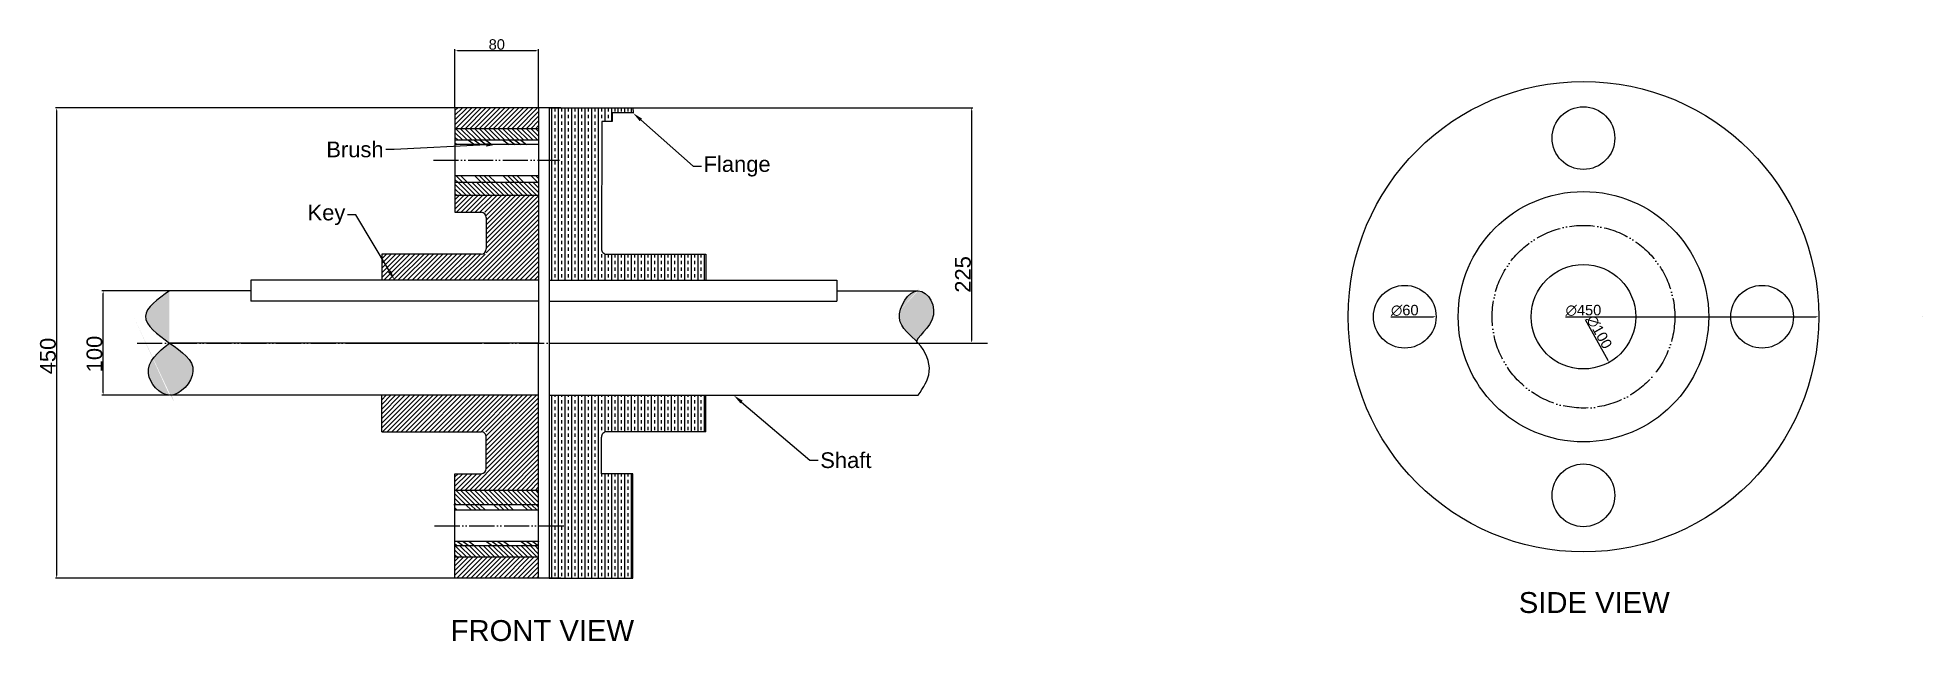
# Model space of a CAD drawing. Header units: millimetres. Extents: x 3026 to 4828, y 1741 to 2319.
import ezdxf
from ezdxf import colors
from ezdxf.entities.mleader import LeaderData, LeaderLine
from ezdxf.math import Vec2, Vec3

# ---------------------------------------------------------------- set-up
doc = ezdxf.new("R2010")
doc.units = ezdxf.units.MM
doc.linetypes.add('ACAD_ISO05W100', pattern=[33, 24, -3, 0, -3, 0, -3])
doc.styles.get("Standard").update_dxf_attribs({"font": 'arial.ttf', "height": 15})
doc.dimstyles.new('ISO-25', dxfattribs={"dimtxt": 10, "dimasz": 2.5, "dimexe": 1.25, "dimexo": 0.625, "dimtad": 1, "dimdec": 0, "dimtxsty": 'Standard', "dimcen": 2.5, "dimadec": 0, "dimazin": 0, "dimtfac": 1, "dimtdec": 0, "dimtmove": 0, "dimatfit": 3, "dimfxl": 1, "dimarcsym": 0})
pattern_1 = [(135, (0, 0), (-2.245064030267288, -2.245064030267288), [])]
pattern_2 = [(90, (0, 0), (-6.35, 3.888253587292846e-16), []), (90, (-3.175, 1.944126793646423e-16), (-6.35, 3.888253587292846e-16), [3.175, -3.175])]

# ---------------------------------------------------------------- blocks, each defined once
blk = doc.blocks.new('*D7')
at = {"color": 0, "lineweight": -2, "transparency": 16777216}
for p, q in [((3515.806997437237, 2251.455590209708), (3920.57110083461, 2251.455590209708)), ((3919.32110083461, 2028.955590209708), (3919.32110083461, 2248.955590209708)), ((3515.806997437237, 2026.455590209708), (3920.57110083461, 2026.455590209708))]:
    blk.add_line(p, q, dxfattribs=at)
at = {"color": 0, "transparency": 16777216}
for points in [[(3918.904434167944, 2248.955590209708), (3919.737767501277, 2248.955590209708), (3919.32110083461, 2251.455590209708)], [(3918.904434167944, 2028.955590209708), (3919.737767501277, 2028.955590209708), (3919.32110083461, 2026.455590209708)]]:
    blk.add_solid(points, dxfattribs=at)
at = {"layer": 'Defpoints', "color": 0, "transparency": 16777216}
for p in [(3515.181997437237, 2251.455590209708), (3919.32110083461, 2251.455590209708), (3515.181997437237, 2026.455590209708)]:
    blk.add_point(p, dxfattribs=at)
at = {"color": 0, "transparency": 16777216, "insert": (3911.037506018784, 2092.04786508284), "char_height": 15, "attachment_point": 5, "rotation": 90}
blk.add_mtext('225', dxfattribs=at)
blk = doc.blocks.new('*D8')
at = {"color": 0, "lineweight": -2, "transparency": 16777216}
for p, q in [((3526.453580953199, 2251.455590209708), (3043.017223986193, 2251.455590209708)), ((3044.267223986193, 2248.955590209708), (3044.267223986193, 1803.955590209708)), ((3526.453580953199, 1801.455590209708), (3043.017223986193, 1801.455590209708))]:
    blk.add_line(p, q, dxfattribs=at)
at = {"color": 0, "transparency": 16777216}
for points in [[(3043.850557319527, 2248.955590209708), (3044.68389065286, 2248.955590209708), (3044.267223986193, 2251.455590209708)], [(3043.850557319527, 1803.955590209708), (3044.68389065286, 1803.955590209708), (3044.267223986193, 1801.455590209708)]]:
    blk.add_solid(points, dxfattribs=at)
at = {"layer": 'Defpoints', "color": 0, "transparency": 16777216}
for p in [(3527.078580953199, 2251.455590209708), (3044.267223986193, 1801.455590209708), (3527.078580953199, 1801.455590209708)]:
    blk.add_point(p, dxfattribs=at)
at = {"color": 0, "transparency": 16777216, "insert": (3035.983629170368, 2013.986343275839), "char_height": 15, "attachment_point": 5, "rotation": 90}
blk.add_mtext('450', dxfattribs=at)
blk = doc.blocks.new('*D9')
at = {"color": 0, "lineweight": -2, "transparency": 16777216}
for p, q in [((3425.181997437236, 2252.080590209708), (3425.181997437236, 2307.462686621768)), ((3505.181997437236, 2252.080590209707), (3505.181997437236, 2307.462686621768)), ((3427.681997437236, 2306.212686621768), (3502.681997437236, 2306.212686621768))]:
    blk.add_line(p, q, dxfattribs=at)
at = {"color": 0, "transparency": 16777216}
for points in [[(3427.681997437236, 2306.629353288434), (3427.681997437236, 2305.796019955101), (3425.181997437236, 2306.212686621768)], [(3502.681997437236, 2306.629353288434), (3502.681997437236, 2305.796019955101), (3505.181997437236, 2306.212686621768)]]:
    blk.add_solid(points, dxfattribs=at)
at = {"layer": 'Defpoints', "color": 0, "transparency": 16777216}
for p in [(3505.181997437236, 2306.212686621768), (3425.181997437236, 2251.455590209708), (3505.181997437236, 2251.455590209707)]:
    blk.add_point(p, dxfattribs=at)
at = {"color": 0, "transparency": 16777216, "insert": (3465.181997437236, 2311.943416498985), "char_height": 10, "attachment_point": 5}
blk.add_mtext('80', dxfattribs=at)
blk = doc.blocks.new('*D10')
at = {"color": 0, "lineweight": -2, "transparency": 16777216}
for p, q in [((3151.557316985113, 2076.455590209708), (3087.519165180754, 2076.455590209708)), ((3088.769165180754, 1978.955590209708), (3088.769165180754, 2073.955590209708)), ((3151.557316985113, 1976.455590209708), (3087.519165180754, 1976.455590209708))]:
    blk.add_line(p, q, dxfattribs=at)
at = {"color": 0, "transparency": 16777216}
for points in [[(3088.352498514087, 2073.955590209708), (3089.18583184742, 2073.955590209708), (3088.769165180754, 2076.455590209708)], [(3088.352498514087, 1978.955590209708), (3089.18583184742, 1978.955590209708), (3088.769165180754, 1976.455590209708)]]:
    blk.add_solid(points, dxfattribs=at)
at = {"layer": 'Defpoints', "color": 0, "transparency": 16777216}
for p in [(3088.769165180754, 2076.455590209708), (3152.182316985113, 2076.455590209708), (3152.182316985113, 1976.455590209708)]:
    blk.add_point(p, dxfattribs=at)
at = {"color": 0, "transparency": 16777216, "insert": (3080.485570364928, 2015.896245052817), "char_height": 15, "attachment_point": 5, "rotation": 90}
blk.add_mtext('100', dxfattribs=at)
blk = doc.blocks.new('*D14')
at = {"color": 0, "lineweight": -2, "transparency": 16777216}
blk.add_line((4487.272688346551, 2051.602670038527), (4726.867674703986, 2051.602670038527), dxfattribs=at)
at = {"color": 0, "transparency": 16777216}
blk.add_solid([(4726.867674703986, 2052.019336705194), (4726.867674703986, 2051.186003371861), (4729.367674703986, 2051.602670038527)], dxfattribs=at)
at = {"layer": 'Defpoints', "color": 0, "transparency": 16777216}
for p in [(4279.367674703986, 2051.602670038527), (4729.367674703986, 2051.602670038527)]:
    blk.add_point(p, dxfattribs=at)
at = {"color": 0, "transparency": 16777216, "insert": (4504.367674703986, 2057.613072494189), "char_height": 10, "attachment_point": 5}
blk.add_mtext('∅450', dxfattribs=at)
blk = doc.blocks.new('*D15')
at = {"color": 0, "lineweight": -2, "transparency": 16777216}
blk.add_line((4505.856704785553, 2048.940394935457), (4527.554472541666, 2010.146399028769), dxfattribs=at)
at = {"color": 0, "transparency": 16777216}
blk.add_solid([(4527.918124041752, 2010.349791992258), (4527.19082104158, 2009.943006065281), (4528.774830322596, 2007.964490028256)], dxfattribs=at)
at = {"layer": 'Defpoints', "color": 0, "transparency": 16777216}
for p in [(4479.960519085373, 2095.240850048799), (4528.774830322596, 2007.964490028256)]:
    blk.add_point(p, dxfattribs=at)
at = {"color": 0, "transparency": 16777216, "insert": (4519.447165117919, 2036.954449657995), "char_height": 10, "attachment_point": 5, "rotation": 299.21860664154593}
blk.add_mtext('∅100', dxfattribs=at)
blk = doc.blocks.new('*D17')
at = {"color": 0, "lineweight": -2, "transparency": 16777216}
blk.add_line((4320.297408673973, 2051.602670038527), (4361.007674703987, 2051.602670038527), dxfattribs=at)
at = {"color": 0, "transparency": 16777216}
blk.add_solid([(4361.007674703987, 2052.019336705194), (4361.007674703987, 2051.186003371861), (4363.507674703987, 2051.602670038527)], dxfattribs=at)
at = {"layer": 'Defpoints', "color": 0, "transparency": 16777216}
for p in [(4303.507674703987, 2051.602670038527), (4363.507674703987, 2051.602670038527)]:
    blk.add_point(p, dxfattribs=at)
at = {"color": 0, "transparency": 16777216, "insert": (4333.507674703987, 2057.613072494189), "char_height": 10, "attachment_point": 5}
blk.add_mtext('∅60', dxfattribs=at)

msp = doc.modelspace()

# ---------------------------------------------------------------- hatches: boundary and pattern name
h = msp.add_hatch()
h.set_pattern_fill('ANSI31', color=256)
h.set_pattern_definition([(45, (0, 0), (-2.245064030267288, 2.245064030267288), [])])
h.paths.add_polyline_path([(3505.181997437236, 1976.455590209707), (3355.181997437236, 1976.455590209707), (3355.181997437236, 1941.455590209707), (3455.181997437236, 1941.455590209707), (3455.181997437236, 1901.455590209707), (3425.181997437236, 1901.455590209707), (3425.181997437236, 1885.455590209707), (3505.181997437236, 1885.455590209707)])
h.paths.add_polyline_path([(3505.181997437236, 1821.455590209707), (3425.181997437236, 1821.455590209707), (3425.181997437236, 1801.455590209707), (3505.181997437236, 1801.455590209707)])
h.paths.add_polyline_path([(3505.181997437236, 2167.455590209707), (3425.181997437236, 2167.455590209707), (3425.181997437236, 2151.455590209707), (3455.181997437236, 2151.455590209707), (3455.181997437236, 2111.455590209707), (3355.181997437236, 2111.455590209707), (3355.181997437236, 2086.455590209707), (3505.181997437236, 2086.455590209707)])
h.paths.add_polyline_path([(3505.181997437236, 2251.455590209707), (3425.181997437236, 2251.455590209707), (3425.181997437236, 2231.455590209707), (3505.181997437236, 2231.455590209707)])
h = msp.add_hatch()
h.set_pattern_fill('TRANS', color=256, angle=90)
h.set_pattern_definition(pattern_2)
h.paths.add_polyline_path([(3565.479088562411, 2238.464424327537), (3575.479088562411, 2238.464424327537), (3575.479088562411, 2246.464424327537), (3595.479088562411, 2246.464424327537), (3595.181997437236, 2251.455590209707), (3515.181997437236, 2251.455590209707), (3515.181997437236, 2086.455590209707), (3665.181997437235, 2086.455590209707), (3665.181997437235, 2111.455590209707), (3565.181997437236, 2111.455590209707)])
h.paths.add_polyline_path([(3595.181997437236, 1901.455590209707), (3565.181997437236, 1901.455590209707), (3565.181997437236, 1941.455590209707), (3515.181997437236, 1941.455590209707), (3515.181997437236, 1801.455590209707), (3595.181997437236, 1801.455590209707)])
h = msp.add_hatch()
h.set_pattern_fill('ANSI31', color=256, angle=90)
h.set_pattern_definition(pattern_1)
h.paths.add_polyline_path([(3505.181997437236, 2231.455590209707), (3425.181997437236, 2231.455590209707), (3425.181997437236, 2220.455590209707), (3505.181997437236, 2220.455590209707)])
h.paths.add_polyline_path([(3505.181997437236, 2179.98063950508), (3425.181997437236, 2179.98063950508), (3425.181997437236, 2167.455590209707), (3505.181997437236, 2167.455590209707)])
h.paths.add_polyline_path([(3505.181997437236, 1832.455590209707), (3425.181997437236, 1832.455590209708), (3425.181997437236, 1821.455590209707), (3505.181997437236, 1821.455590209707)])
h = msp.add_hatch()
h.set_pattern_fill('ANSI34', color=256, angle=100)
h.set_pattern_definition([(145, (0, 0), (-10.92663111248743, -15.60484644370529), []), (145, (-0.7797028919876139, 4.421914836032706), (-10.92663111248743, -15.60484644370529), []), (145, (-1.559405783975228, 8.843829672065413), (-10.92663111248743, -15.60484644370529), []), (145, (-2.339110412444618, 13.26575435617565), (-10.92663111248743, -15.60484644370529), [])])
h.paths.add_polyline_path([(3505.181997437236, 2220.455590209707), (3425.181997437236, 2220.455590209707), (3425.181997437236, 2216.455590209707), (3505.181997437236, 2216.455590209707)])
h.paths.add_polyline_path([(3505.181997437236, 1836.455590209707), (3425.181997437236, 1836.455590209708), (3425.181997437236, 1832.455590209708), (3505.181997437236, 1832.455590209707)])
h = msp.add_hatch()
h.set_pattern_fill('ANSI34', color=256, angle=90)
h.set_pattern_definition([(135, (0, 0), (-13.47038418160373, -13.47038418160373), []), (135, (2.749411666127753e-16, 4.490130000000001), (-13.47038418160373, -13.47038418160373), []), (135, (5.498823332255506e-16, 8.980260000000001), (-13.47038418160373, -13.47038418160373), []), (135, (8.248241121617253e-16, 13.4704), (-13.47038418160373, -13.47038418160373), [])])
h.paths.add_polyline_path([(3505.181997437236, 1871.798584438536), (3425.181997437236, 1871.798584438537), (3425.181997437236, 1866.455590209707), (3505.181997437236, 1866.455590209707)])
h.paths.add_polyline_path([(3505.181997437236, 2186.455590209707), (3425.181997437236, 2186.455590209707), (3425.181997437236, 2179.98063950508), (3505.181997437236, 2179.98063950508)])
h = msp.add_hatch()
h.set_pattern_fill('ANSI36', color=256, angle=90)
h.set_pattern_definition([(135, (0, 0), (-6.173926083235044, 1.683798022700467), [7.9375, -1.5875, 0, -1.5875])])
edge = h.paths.add_edge_path()
edge.add_spline(control_points=[(3152.182316985111, 1976.455590209707), (3162.820063771582, 1976.156897634781), (3185.980832351634, 2003.432961397631), (3152.696543603364, 2025.539507158392), (3117.704321848897, 2052.095868094151), (3140.781325044273, 2068.400452594446), (3152.182316985111, 2076.455590209707)], knot_values=[0, 1.989519660128281e-13, 1.989519660128281e-13, 1.989519660128281e-13, 31.98116974866201, 67.26020741223797, 101.6037976215762, 135.1384514224547, 135.1384514224547, 135.1384514224547, 135.1384514224547], degree=3, periodic=0)
edge.add_line((3152.183011882774, 2026.455590209707), (3152.182316985112, 2026.455590209707))
edge.add_spline(control_points=[(3152.182316985112, 2026.455590209707), (3141.400926666483, 2017.657760981311), (3121.762188277403, 2001.632159319371), (3142.513515652267, 1976.727076194899), (3152.182316985111, 1976.455590209707)], knot_values=[135.1384514224545, 135.1384514224545, 135.1384514224545, 135.1384514224545, 170.5209412335977, 199.5890872328135, 199.5890872328137, 199.5890872328137, 199.5890872328137], degree=3, periodic=0)
edge = h.paths.add_edge_path()
edge.add_spline(control_points=[(3866.603318711384, 2028.144715031047), (3867.112443182896, 2031.628946790046), (3893.199219421112, 2051.6082282261), (3877.47080004517, 2076.427697272237), (3868.181677889198, 2076.455590209707)], knot_values=[115.7907693692504, 115.7907693692504, 115.7907693692504, 115.7907693692504, 136.2968751691791, 167.3483527779667, 167.3483527782361, 167.3483527782361, 167.3483527782361], degree=3, periodic=0)
edge.add_spline(control_points=[(3868.181677889118, 2076.455590209708), (3858.673311403599, 2076.484141483567), (3841.272921722598, 2047.338794531738), (3859.647978032809, 2035.305963312172), (3866.60331871138, 2028.144715031046)], knot_values=[56.42404014944772, 56.42404014971717, 56.42404014971717, 56.42404014971717, 88.20840298469619, 115.7907693695199, 115.7907693695199, 115.7907693695199, 115.7907693695199], degree=3, periodic=0)
h = msp.add_hatch()
h.set_pattern_fill('TRANS', color=256, angle=90)
h.set_pattern_definition(pattern_2)
h.paths.add_polyline_path([(3665.181997437235, 1976.455590209707), (3515.181997437236, 1976.455590209707), (3515.181997437236, 1941.455590209707), (3665.181997437235, 1941.455590209707)])
h = msp.add_hatch()
h.set_pattern_fill('ANSI31', color=256, angle=90)
h.set_pattern_definition(pattern_1)
h.paths.add_polyline_path([(3505.181997437236, 1885.455590209707), (3425.181997437236, 1885.455590209707), (3425.181997437236, 1871.798584438537), (3505.181997437236, 1871.798584438536)])

# ---------------------------------------------------------------- linework, layer by layer
for p, q in [((3505.181997437236, 2251.455590209707), (3425.181997437236, 2251.455590209707)), ((3425.181997437236, 2251.455590209707), (3425.181997437236, 2151.455590209707)), ((3505.181997437236, 2251.455590209707), (3505.181997437236, 2026.455590209707)), ((3515.181997437236, 2251.455590209707), (3515.181997437236, 2026.455590209707)), ((3515.181997437236, 2251.455590209707), (3595.181997437236, 2251.455590209707)), ((3565.479088562411, 2238.464424327537), (3565.193720482421, 2116.46728586515)), ((3575.479088562411, 2238.464424327537), (3565.479088562411, 2238.464424327537)), ((3595.479088562411, 2246.464424327537), (3575.479088562411, 2246.464424327537)), ((3575.479088562411, 2246.464424327537), (3575.479088562411, 2238.464424327537)), ((3595.181997437236, 2251.455590209707), (3595.479088562411, 2246.464424327537)), ((3505.181997437236, 2231.455590209707), (3425.181997437236, 2231.455590209707)), ((3505.181997437236, 2220.455590209707), (3425.181997437236, 2220.455590209707)), ((3505.181997437236, 2216.455590209707), (3425.181997437236, 2216.455590209707)), ((3505.181997437236, 2186.455590209707), (3425.181997437236, 2186.455590209707)), ((3505.181997437236, 2186.455590209707), (3425.181997437236, 2186.455590209707)), ((3505.181997437236, 2186.455590209707), (3425.181997437236, 2186.455590209707)), ((3505.181997437236, 2186.455590209707), (3425.181997437236, 2186.455590209707)), ((3505.181997437236, 2186.455590209707), (3425.181997437236, 2186.455590209707)), ((3505.181997437236, 2167.455590209707), (3425.181997437236, 2167.455590209707)), ((3505.190626943229, 2179.98063950508), (3425.190626943229, 2179.98063950508)), ((3425.181997437236, 2151.455590209707), (3450.181997437236, 2151.455590209707)), ((3455.181997437236, 2146.455590209707), (3455.181997437236, 2116.455590209707)), ((3450.181997437236, 2111.455590209707), (3355.181997437236, 2111.455590209707)), ((3355.181997437236, 2111.455590209708), (3355.181997437236, 2086.455590209707)), ((3570.193706803567, 2111.455590209707), (3665.181997437235, 2111.455590209707)), ((3665.181997437235, 2111.455590209708), (3665.181997437235, 2086.455590209707)), ((3230.032430064717, 2076.455590209707), (3152.182316985111, 2076.455590209707)), ((3505.181997437236, 2086.455590209707), (3230.032430064716, 2086.455590209707)), ((3230.032430064717, 2086.455590209707), (3230.032430064716, 2066.455590209707)), ((3515.181997437236, 2086.455590209707), (3790.331564809755, 2086.455590209707)), ((3790.331564809755, 2086.455590209707), (3790.331564809755, 2066.455590209707)), ((3790.331564809755, 2076.455590209707), (3868.18167788936, 2076.455590209707)), ((3505.181997437236, 2066.455590209707), (3230.032430064716, 2066.455590209707)), ((3515.181997437236, 2066.455590209707), (3790.331564809755, 2066.455590209707)), ((4828.426097240057, 2051.602670038527), (4828.426097240057, 2051.602670038527)), ((3505.181997437236, 2026.455590209707), (3152.182316985112, 2026.455590209707)), ((3328.682157211174, 2026.455590209707), (3449.272122151461, 2026.455590209707)), ((3505.181997437236, 1801.455590209707), (3505.181997437236, 2026.455590209707)), ((3515.181997437236, 2026.455590209707), (3868.181677889359, 2026.455590209707)), ((3515.181997437236, 2026.455590209707), (3515.181997437236, 1801.455590209707)), ((3934.353206269354, 2026.455590209708), (3934.353206269354, 2026.455590209708)), ((3505.181997437236, 1976.455590209707), (3152.182316985111, 1976.455590209707)), ((3355.181997437236, 1941.455590209707), (3355.181997437236, 1976.455590209707)), ((3515.181997437236, 1976.455590209707), (3868.18167788936, 1976.455590209707)), ((3665.181997437235, 1941.455590209707), (3665.181997437235, 1976.455590209707)), ((3355.181997437236, 1941.455590209707), (3450.181997437236, 1941.455590209707)), ((3455.181997437236, 1906.455590209707), (3455.181997437236, 1936.455590209707)), ((3565.181997437236, 1901.455590209707), (3565.181997437236, 1936.455590209707)), ((3665.181997437235, 1941.455590209707), (3570.181997437236, 1941.455590209707)), ((3425.181997437236, 1801.455590209707), (3425.181997437236, 1901.455590209707)), ((3425.181997437236, 1901.455590209707), (3450.181997437236, 1901.455590209707)), ((3595.181997437236, 1901.455590209707), (3565.181997437236, 1901.455590209707)), ((3595.181997437236, 1801.455590209707), (3595.181997437236, 1901.455590209707)), ((3505.181997437236, 1885.455590209707), (3425.181997437236, 1885.455590209707)), ((3505.181997437236, 1871.798584438536), (3424.194680596185, 1871.798584438537)), ((3505.181997437236, 1866.455590209707), (3425.181997437236, 1866.455590209707)), ((3505.181997437236, 1866.455590209707), (3425.181997437236, 1866.455590209707)), ((3505.181997437236, 1866.455590209707), (3425.181997437236, 1866.455590209707)), ((3505.181997437236, 1866.455590209707), (3425.181997437236, 1866.455590209707)), ((3505.181997437236, 1866.455590209707), (3425.181997437236, 1866.455590209707)), ((3505.181997437236, 1836.455590209707), (3425.181997437236, 1836.455590209708)), ((3505.181997437236, 1832.455590209707), (3425.181997437236, 1832.455590209708)), ((3505.181997437236, 1821.455590209707), (3425.181997437236, 1821.455590209707)), ((3505.181997437236, 1801.455590209707), (3425.181997437236, 1801.455590209707)), ((3515.181997437236, 1801.455590209707), (3595.181997437236, 1801.455590209707))]:
    msp.add_line(p, q)
at = {"linetype": 'ACAD_ISO05W100'}
for p, q in [((3404.514606755814, 2201.455590209707), (3525.104571696102, 2201.455590209707)), ((3121.233189472361, 2026.455590209707), (3934.353206269354, 2026.455590209708)), ((3405.711137066632, 1851.455590209707), (3531.324786147881, 1851.455590209707))]:
    msp.add_line(p, q, dxfattribs=at)
for centre, radius in [((4504.367674703986, 2051.602670038527), 225), ((4504.367674703986, 2222.459220571755), 30), ((4504.367674703986, 2051.602670038527), 119.7606056115801), ((4504.367674703986, 2051.602670038527), 50), ((4333.507674703987, 2051.602670038527), 30), ((4675.227674703986, 2051.602670038527), 30), ((4504.367674703986, 1880.742670038527), 30)]:
    msp.add_circle(centre, radius)
msp.add_circle((4504.367674703986, 2051.602670038527), 87.35579202610279, dxfattribs=at)
for centre, start, end in [((3450.181997437236, 2146.455590209707), 0, 90), ((3450.181997437236, 2116.455590209707), 270, 0), ((3570.193706803567, 2116.455590209707), 179.8659775386814, 270), ((3450.181997437236, 1936.455590209707), 0, 90.00000000000026), ((3570.181997437236, 1936.455590209707), 89.99999999999974, 180), ((3450.181997437236, 1906.455590209707), 270, 0)]:
    msp.add_arc(centre, 5, start, end)
for points in [[(3152.182316985111, 2076.455590209707), (3129.2318029349, 2052.004682038929), (3152.182316985112, 2026.455590209707), (3174.62742016236, 1999.237437409954), (3152.182316985111, 1976.455590209707), (3132.011126597205, 1997.385955475668), (3152.182316985112, 2026.455590209707)], [(3868.18167788936, 1976.455590209707), (3878.722009150903, 1999.053050551312), (3868.181677889359, 2026.455590209707), (3850.296084276559, 2050.181053830154), (3868.18167788936, 2076.455590209707), (3881.248759506153, 2048.28742307535), (3868.181677889359, 2026.455590209707), (3871.773448998409, 2026.195076916374)]]:
    msp.add_spline(points, degree=3)

# ---------------------------------------------------------------- texts
at = {"char_height": 20, "attachment_point": 1}
for s, insert in [('SIDE VIEW', (4442.533007805076, 1788.202521645598)), ('FRONT VIEW', (3421.09106998011, 1761.394941592553))]:
    msp.add_mtext_dynamic_manual_height_columns(s, width=333.3448137000378, gutter_width=100, heights=[0], dxfattribs=dict(at, insert=insert))

# ---------------------------------------------------------------- dimensions: what is measured, and where the dimension line sits
dim = msp.add_linear_dim(base=(3505.181997437236, 2306.212686621768), p1=(3425.181997437236, 2251.455590209708), p2=(3505.181997437236, 2251.455590209707), dimstyle='ISO-25')
dim.commit()
dim.dimension.update_dxf_attribs({"geometry": '*D9', "text_midpoint": (3465.181997437236, 2311.943416498985)})
for base, p1, p2, picture, middle in [((3044.267223986193, 1801.455590209708), (3527.078580953197, 2251.455590209707), (3527.078580953197, 1801.455590209707), '*D8', (3044.267223986193, 2013.986343275839)), ((3919.32110083461, 2251.455590209708), (3515.181997437236, 2026.455590209707), (3515.181997437236, 2251.455590209707), '*D7', (3919.32110083461, 2092.04786508284)), ((3088.769165180754, 2076.455590209708), (3152.182316985111, 1976.455590209707), (3152.182316985111, 2076.455590209707), '*D10', (3088.769165180753, 2015.896245052817))]:
    dim = msp.add_linear_dim(base=base, p1=p1, p2=p2, angle=90, dimstyle='ISO-25')
    dim.commit()
    dim.dimension.update_dxf_attribs({"geometry": picture, "text_midpoint": middle, "dimtype": 160})
for p1, p2, picture, middle in [((4479.960519085373, 2095.240850048799), (4528.774830322596, 2007.964490028256), '*D15', (4514.201504632032, 2034.020513096679)), ((4279.367674703986, 2051.602670038527), (4729.367674703986, 2051.602670038527), '*D14', (4504.367674703986, 2051.602670038527)), ((4303.507674703987, 2051.602670038527), (4363.507674703987, 2051.602670038527), '*D17', (4333.507674703987, 2051.602670038527))]:
    dim = msp.add_diameter_dim_2p(p1=p1, p2=p2, dimstyle='ISO-25')
    dim.commit()
    dim.dimension.update_dxf_attribs({"geometry": picture, "text_midpoint": middle, "dimtype": 163})

# ---------------------------------------------------------------- leaders
ml = msp.add_multileader_mtext('Standard')
ml.set_content('Flange', color=256)
ml.set_leader_properties()
ml.build(insert=Vec2(0, 0))
ml.multileader.update_dxf_attribs({"arrow_head_size": 10})
ctx = ml.context
ctx.base_point, ctx.char_height, ctx.arrow_head_size, ctx.plane_origin = Vec3(3660.986389256697, 2195.449693644637), 15, 10, Vec3(3595.479088562411, 2246.464424327537)
notes = []
notes.append((ctx, [(0, (1, 1, 0), (3652.986389256697, 2195.449693644637), (1, 0), 8, [(0, [(3595.479088562411, 2246.464424327537)], 0, [])])]))
ctx.mtext.insert, ctx.mtext.flow_direction = Vec3(3662.986389256697, 2205.154673180789), 5
ml = msp.add_multileader_mtext('Standard')
ml.set_content('Brush ', color=256)
ml.set_leader_properties()
ml.build(insert=Vec2(0, 0))
ml.multileader.update_dxf_attribs({"arrow_head_size": 10})
ctx = ml.context
ctx.base_point, ctx.char_height, ctx.arrow_head_size, ctx.plane_origin = Vec3(3303.134932459106, 2211.497414135945), 15, 10, Vec3(3465.181997437236, 2216.455590209707)
ctx.text_align_type = 2
notes.append((ctx, [(0, (1, 1, 0), (3366.918697806992, 2211.497414135945), (-1, 0), 8, [(0, [(3465.181997437236, 2216.455590209707)], 0, [])])]))
ctx.mtext.insert, ctx.mtext.alignment, ctx.mtext.flow_direction = Vec3(3356.918697806992, 2219.120197219165), 3, 5
ml = msp.add_multileader_mtext('Standard')
ml.set_content('Key', color=256)
ml.set_leader_properties()
ml.build(insert=Vec2(0, 0))
ml.multileader.update_dxf_attribs({"arrow_head_size": 10})
ctx = ml.context
ctx.base_point, ctx.char_height, ctx.arrow_head_size, ctx.plane_origin = Vec3(3283.956930935669, 2149.055217963786), 15, 10, Vec3(3367.607213750976, 2086.455590209707)
ctx.text_align_type = 2
notes.append((ctx, [(0, (1, 1, 0), (3330.346426160771, 2149.055217963786), (-1, 0), 8, [(0, [(3367.607213750976, 2086.455590209707)], 0, [])])]))
ctx.mtext.insert, ctx.mtext.alignment, ctx.mtext.flow_direction = Vec3(3320.346426160771, 2158.760197499939), 3, 5
ml = msp.add_multileader_mtext('Standard')
ml.set_content('Shaft', color=256)
ml.set_leader_properties()
ml.build(insert=Vec2(0, 0))
ml.multileader.update_dxf_attribs({"arrow_head_size": 10})
ctx = ml.context
ctx.base_point, ctx.char_height, ctx.arrow_head_size, ctx.plane_origin = Vec3(3772.536265483661, 1914.237855713563), 15, 10, Vec3(3691.681837663298, 1976.455590209707)
notes.append((ctx, [(0, (1, 1, 0), (3764.536265483661, 1914.237855713563), (1, 0), 8, [(0, [(3691.681837663298, 1976.455590209707)], 0, [])])]))
ctx.mtext.insert, ctx.mtext.flow_direction = Vec3(3774.536265483661, 1921.865754758584), 5
for ctx, leaders in notes:
    for number, flags, end, landing, length, lines in leaders:
        leader = LeaderData()
        leader.index, (leader.has_last_leader_line, leader.has_dogleg_vector, leader.attachment_direction) = number, flags
        leader.last_leader_point, leader.dogleg_vector, leader.dogleg_length = Vec3(end), Vec3(landing), length
        for number, points, colour, breaks in lines:
            line = LeaderLine()
            line.index, line.vertices, line.color, line.breaks = number, Vec3.list(points), colors.encode_raw_color(colour), breaks
            leader.lines.append(line)
        ctx.leaders.append(leader)

doc.saveas('drawing.dxf')
